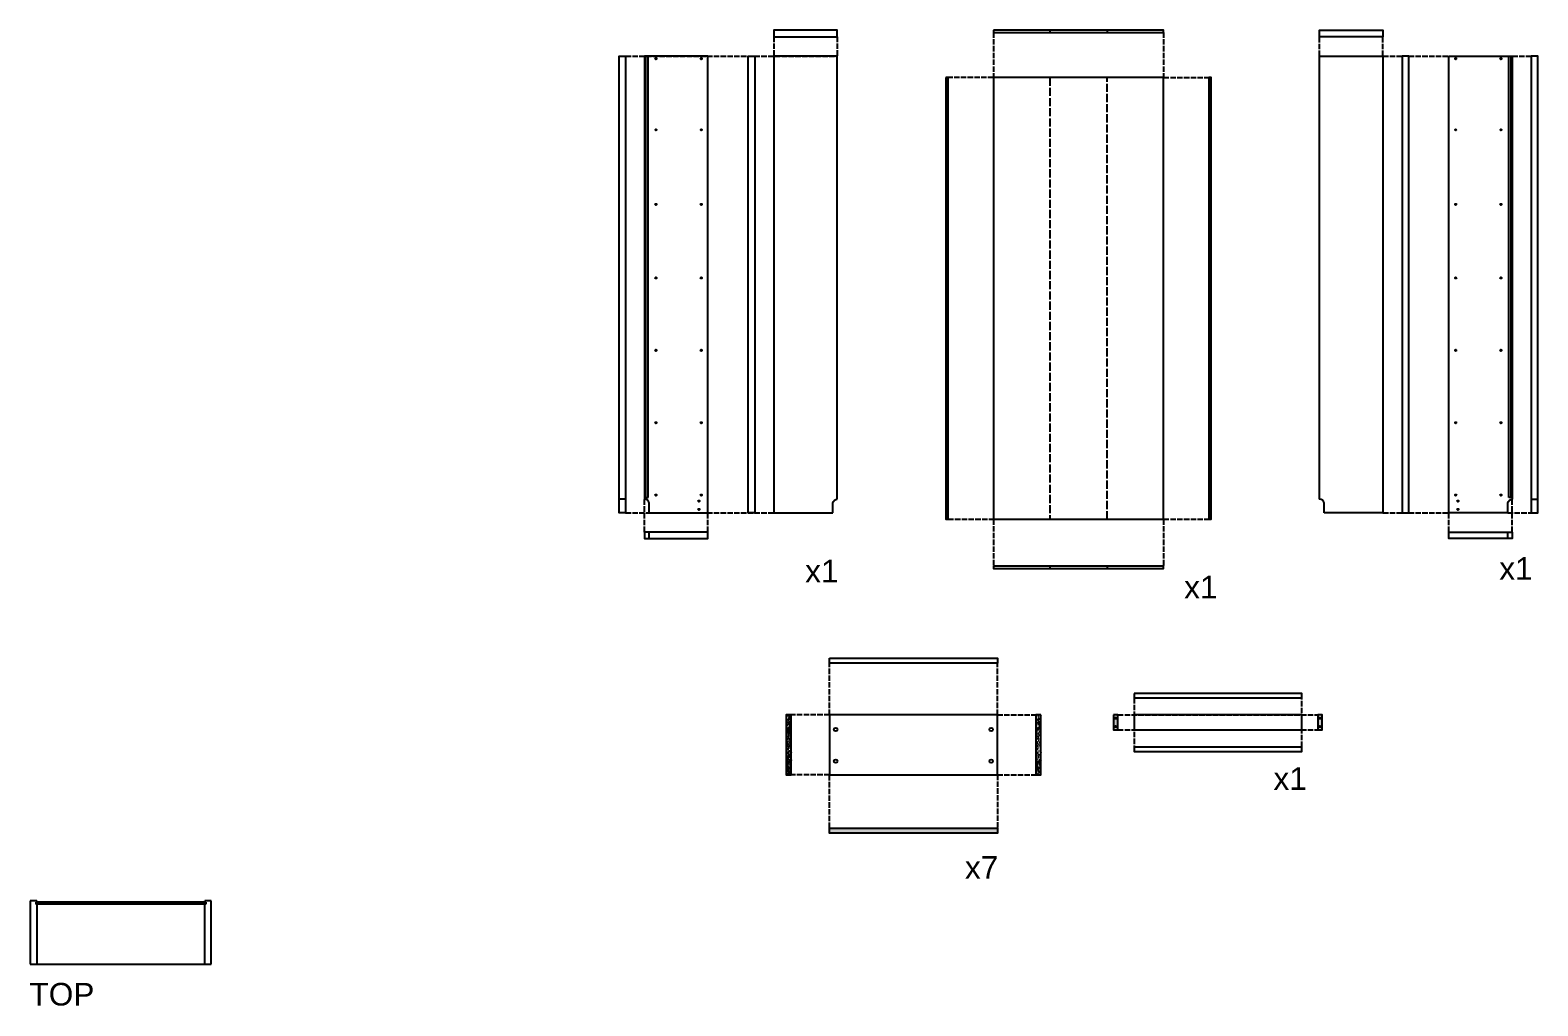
# Model space of a CAD drawing. Header units: millimetres. Extents: x 511 to 2734, y -757 to 739.
# Drawn here: x 1632 to 2299, y 308 to 739 of the extents above; entities that cross this region are included whole.
import ezdxf

# ---------------------------------------------------------------- set-up
doc = ezdxf.new("R2010")
doc.units = ezdxf.units.MM
doc.header["$MEASUREMENT"] = 0
doc.linetypes.add('ACAD_ISO02W100', pattern=[15, 12, -3])
for name, color, linetype in [('A-SECT-LINE', 5, 'Continuous'), ('A-SECTION', 254, 'Continuous'), ('DETAILS', 2, 'Continuous'), ('G-ANNO-TEXT', 3, 'Continuous'), ('LINE', 4, 'Continuous')]:
    doc.layers.add(name, color=color, linetype=linetype)
doc.styles.add('ARIAL', font='arial.ttf')
doc.styles.add('ARIAL-BOLD', font='')
doc.styles.get('ARIAL-BOLD').set_extended_font_data('Arial', bold=True)

msp = doc.modelspace()

# ---------------------------------------------------------------- hatches: boundary and pattern name
at = {"layer": 'A-SECTION'}
h = msp.add_hatch(dxfattribs=at)
h.set_pattern_fill('AR-CONC', color=6, scale=0.3, angle=-90)
h.set_pattern_definition([(320, (1909.0758, 2200.1495), (-0.1882564, -2.1517805), [0.225, -2.475]), (265, (1909.0758, 2200.1495), (2.2565764, 0.416254), [0.18, -1.98]), (10.45144, (1909.0602, 2199.9702), (2.06832, -1.7355265), [0.1912206, -2.1034263]), (316.1842, (1909.6758, 2200.1495), (-0.496558, -3.201724), [0.3375, -3.7125]), (6.63564, (1909.6345, 2199.8827), (2.922356, -2.803986), [0.286831, -3.155141]), (261.18416, (1909.676, 2200.1495), (2.922356, -2.803986), [0.27, -2.97]), (291, (1909.5258, 2199.8495), (-1.2078567, -1.7907212), [0.225, -2.475]), (236, (1909.5258, 2199.8495), (2.17545, -0.729946), [0.18, -1.98]), (341.45144, (1909.4252, 2199.7003), (0.9675935, -2.5206671), [0.1912206, -2.1034263]), (307.5, (1909.07584, 2200.1495), (0.99868156, -0.03647957), [0, -1.956, 0, -2.01, 0, -1.9875]), (277.5, (1909.0758, 2200.1495), (1.18323514, -0.7892086), [0, -1.146, 0, -1.911, 0, -0.7575]), (237.5, (1909.07584, 2200.8185), (-0.0676646, -1.6014673), [0, -0.75, 0, -2.34, 0, -3.105]), (227.5, (1909.0758, 2201.1185), (0.300315, -1.7495585), [0, -0.975, 0, -1.554, 0, -2.205])])
h.paths.add_polyline_path([(1966.43, 410.12), (1968.73, 410.12), (1968.73, 436.62), (1966.43, 436.62)])
edge = h.paths.add_edge_path(flags=16)
edge.add_arc((1967.58, 430.62), 0.3, 0, 360)
edge = h.paths.add_edge_path(flags=16)
edge.add_arc((1967.58, 415.62), 0.3, 0, 360)
edge = h.paths.add_edge_path(flags=16)
edge.add_arc((1967.58, 433.12), 0.3, 0, 360)
edge = h.paths.add_edge_path(flags=16)
edge.add_arc((1967.58, 413.12), 0.3, 0, 360)
h = msp.add_hatch(dxfattribs=at)
h.set_pattern_fill('AR-CONC', color=6, scale=0.3, angle=-90)
h.set_pattern_definition([(320, (2019.4297, 2200.1495), (-0.1882564, -2.1517805), [0.225, -2.475]), (265, (2019.4297, 2200.1495), (2.2565764, 0.416254), [0.18, -1.98]), (10.45144, (2019.414, 2199.9702), (2.06832, -1.7355265), [0.1912206, -2.1034263]), (316.1842, (2020.0297, 2200.1495), (-0.496558, -3.201724), [0.3375, -3.7125]), (6.63564, (2019.9883, 2199.8827), (2.922356, -2.803986), [0.286831, -3.155141]), (261.18416, (2020.0297, 2200.1495), (2.922356, -2.803986), [0.27, -2.97]), (291, (2019.8797, 2199.8495), (-1.2078567, -1.7907212), [0.225, -2.475]), (236, (2019.8797, 2199.8495), (2.17545, -0.729946), [0.18, -1.98]), (341.45144, (2019.779, 2199.7003), (0.9675935, -2.5206671), [0.1912206, -2.1034263]), (307.5, (2019.4297, 2200.1495), (0.99868156, -0.03647957), [0, -1.956, 0, -2.01, 0, -1.9875]), (277.5, (2019.4297, 2200.1495), (1.18323514, -0.7892086), [0, -1.146, 0, -1.911, 0, -0.7575]), (237.5, (2019.4297, 2200.8185), (-0.0676646, -1.6014673), [0, -0.75, 0, -2.34, 0, -3.105]), (227.5, (2019.4297, 2201.1185), (0.300315, -1.7495585), [0, -0.975, 0, -1.554, 0, -2.205])])
h.paths.add_polyline_path([(2076.79, 410.12), (2079.09, 410.12), (2079.09, 436.62), (2076.79, 436.62)])
edge = h.paths.add_edge_path(flags=16)
edge.add_arc((2077.94, 430.62), 0.3, 0, 360)
edge = h.paths.add_edge_path(flags=16)
edge.add_arc((2077.94, 415.62), 0.3, 0, 360)
edge = h.paths.add_edge_path(flags=16)
edge.add_arc((2077.94, 433.12), 0.3, 0, 360)
edge = h.paths.add_edge_path(flags=16)
edge.add_arc((2077.94, 413.12), 0.3, 0, 360)
h = msp.add_hatch(dxfattribs=at)
h.set_pattern_fill('AR-CONC', color=6, scale=0.3)
h.set_pattern_definition([(50, (125.8758, 164.1953), (2.1517805, -0.1882564), [0.225, -2.475]), (355, (125.8758, 164.1953), (-0.416254, 2.2565764), [0.18, -1.98]), (100.45144, (126.0552, 164.1796), (1.7355265, 2.06832), [0.1912206, -2.1034263]), (46.1842, (125.8758, 164.7953), (3.201724, -0.496558), [0.3375, -3.7125]), (96.63564, (126.1426, 164.754), (2.803986, 2.922356), [0.286831, -3.1551413]), (351.18416, (125.876, 164.7953), (2.803986, 2.922356), [0.27, -2.97]), (21, (126.1758, 164.6453), (1.7907212, -1.2078567), [0.225, -2.475]), (326, (126.1758, 164.6453), (0.729946, 2.1754501), [0.18, -1.98]), (71.45144, (126.325, 164.5447), (2.5206671, 0.9675935), [0.1912206, -2.1034263]), (37.5, (125.87584, 164.1953), (0.03647957, 0.99868156), [0, -1.956, 0, -2.01, 0, -1.9875]), (7.5, (125.8758, 164.1953), (0.7892086, 1.18323514), [0, -1.146, 0, -1.911, 0, -0.7575]), (327.5, (125.2068, 164.1953), (1.6014673, -0.0676646), [0, -0.75, 0, -2.34, 0, -3.105]), (317.5, (124.9068, 164.1953), (1.7495585, 0.30031495), [0, -0.975, 0, -1.554, 0, -2.205])])
h.paths.add_polyline_path([(2203.5, 436.62), (2201.5, 436.62), (2201.5, 429.91), (2203.5, 429.91)])
h.paths.add_polyline_path([(2202.2, 435.12, -1), (2202.8, 435.12, -1)], flags=16)
h.paths.add_polyline_path([(2202.8, 431.41, -1), (2202.2, 431.41, -1)], flags=16)
h.paths.add_polyline_path([(2113.14, 436.62), (2111.14, 436.62), (2111.14, 429.91), (2113.14, 429.91)])
h.paths.add_polyline_path([(2111.84, 435.12, -1), (2112.44, 435.12, -1)], flags=16)
h.paths.add_polyline_path([(2112.44, 431.41, -1), (2111.84, 431.41, -1)], flags=16)
h = msp.add_hatch(dxfattribs=at)
h.set_pattern_fill('AR-CONC', color=6, scale=0.3)
h.set_pattern_definition([(50, (299.058, 405.0327), (2.1517805, -0.1882564), [0.225, -2.475]), (355, (299.058, 405.0327), (-0.416254, 2.2565764), [0.18, -1.98]), (100.45144, (299.2373, 405.017), (1.7355265, 2.06832), [0.1912206, -2.1034263]), (46.1842, (299.058, 405.6327), (3.201724, -0.496558), [0.3375, -3.7125]), (96.63564, (299.3248, 405.5913), (2.803986, 2.922356), [0.286831, -3.155141]), (351.18416, (299.058, 405.6327), (2.803986, 2.922356), [0.27, -2.97]), (21, (299.358, 405.4827), (1.7907212, -1.2078567), [0.225, -2.475]), (326, (299.358, 405.4827), (0.729946, 2.17545), [0.18, -1.98]), (71.45144, (299.5073, 405.382), (2.5206671, 0.9675935), [0.1912206, -2.1034263]), (37.5, (299.058, 405.0327), (0.03647957, 0.99868156), [0, -1.956, 0, -2.01, 0, -1.9875]), (7.5, (299.058, 405.0327), (0.7892086, 1.18323514), [0, -1.146, 0, -1.911, 0, -0.7575]), (327.5, (298.389, 405.0327), (1.6014673, -0.0676646), [0, -0.75, 0, -2.34, 0, -3.105]), (317.5, (298.089, 405.0327), (1.7495585, 0.300315), [0, -0.975, 0, -1.554, 0, -2.205])])
h.paths.add_polyline_path([(2059.84, 386.52), (1985.61, 386.52), (1985.61, 384.22), (2059.84, 384.22)])

# ---------------------------------------------------------------- linework, layer by layer
for p, q in [((1632.26, 354.31), (1632.26, 326.31)), ((1635.14, 354.31), (1632.26, 354.31)), ((1709.87, 353.81), (1634.64, 353.81)), ((1634.64, 353.81), (1634.64, 352.81)), ((1635.14, 354.31), (1635.14, 353.81)), ((1712.26, 354.31), (1709.37, 354.31)), ((1709.37, 353.81), (1709.37, 354.31)), ((1709.87, 353.81), (1709.87, 352.81)), ((1712.26, 326.31), (1712.26, 354.31)), ((1709.87, 352.81), (1634.64, 352.81)), ((1635.14, 352.81), (1635.14, 326.31)), ((1709.37, 326.31), (1709.37, 352.81)), ((1632.26, 326.31), (1712.26, 326.31))]:
    msp.add_line(p, q)
at = {"layer": 'A-SECT-LINE'}
for p, q in [((2083.1, 739.37), (2083.1, 738.37)), ((2108.33, 739.37), (2108.33, 738.37)), ((1904.4, 532.64), (1904.4, 727.92)), ((1905.4, 532.64), (1905.4, 727.92)), ((2286.01, 532.64), (2286.01, 727.92)), ((2287.01, 532.64), (2287.01, 727.92)), ((1895.48, 531.92), (1892.59, 531.92)), ((1904.4, 532.64), (1905.4, 532.64)), ((2287.01, 532.64), (2286.01, 532.64)), ((2295.94, 531.92), (2298.83, 531.92)), ((1905.9, 514.54), (1905.9, 517.42)), ((2285.51, 514.54), (2285.51, 517.42)), ((2083.1, 502.29), (2083.1, 501.29)), ((2108.33, 502.29), (2108.33, 501.29))]:
    msp.add_line(p, q, dxfattribs=at)
at = {"layer": 'A-SECT-LINE', "linetype": 'ACAD_ISO02W100', "ltscale": 0.2}
msp.add_line((2285.51, 525.92), (2295.94, 525.92), dxfattribs=at)
at = {"layer": 'A-SECT-LINE'}
for points in [[(1989.08, 736.49), (1989.08, 739.37), (1961.08, 739.37), (1961.08, 736.49)], [(2202.34, 736.49), (2202.34, 739.37), (2230.34, 739.37), (2230.34, 736.49)], [(2120.3, 446.07), (2120.3, 444.07), (2194.53, 444.07), (2194.53, 446.07)], [(2120.3, 422.34), (2120.3, 420.34), (2194.53, 420.34), (2194.53, 422.34)]]:
    msp.add_lwpolyline(points, close=True, dxfattribs=at)
for points in [[(2058.1, 739.37), (2058.1, 738.37), (2133.33, 738.37), (2133.33, 739.37), (2058.1, 739.37)], [(1895.48, 727.92), (1895.48, 525.92), (1892.59, 525.92), (1892.59, 727.92), (1895.48, 727.92)], [(1931.9, 727.92), (1903.9, 727.92), (1903.9, 531.92)], [(1905.9, 525.92), (1931.9, 525.92), (1931.9, 727.92)], [(1952.58, 727.92), (1952.58, 525.92), (1949.69, 525.92), (1949.69, 727.92), (1952.58, 727.92)], [(1989.08, 727.92), (1961.08, 727.92), (1961.08, 525.92), (1987.08, 525.92)], [(1989.08, 531.92), (1989.08, 727.92)], [(2202.34, 727.92), (2230.34, 727.92), (2230.34, 525.92), (2204.34, 525.92)], [(2202.34, 531.92), (2202.34, 727.92)], [(2238.84, 727.92), (2238.84, 525.92), (2241.72, 525.92), (2241.72, 727.92), (2238.84, 727.92)], [(2259.51, 727.92), (2287.51, 727.92), (2287.51, 531.92)], [(2285.51, 525.92), (2259.51, 525.92), (2259.51, 727.92)], [(2295.94, 727.92), (2295.94, 525.92), (2298.83, 525.92), (2298.83, 727.92), (2295.94, 727.92)], [(2037.1, 718.37), (2037.1, 523.08), (2038.1, 523.08), (2038.1, 718.37), (2037.1, 718.37)], [(2058.1, 718.37), (2058.1, 523.08), (2133.33, 523.08), (2133.33, 718.37), (2058.1, 718.37)], [(2153.34, 718.37), (2153.34, 523.08), (2154.34, 523.08), (2154.34, 718.37), (2153.34, 718.37)], [(1931.9, 517.42), (1903.9, 517.42), (1903.9, 514.54), (1931.9, 514.54), (1931.9, 517.42)], [(2259.51, 517.42), (2287.51, 517.42), (2287.51, 514.54), (2259.51, 514.54), (2259.51, 517.42)], [(2058.1, 502.29), (2058.1, 501.29), (2133.33, 501.29), (2133.33, 502.29), (2058.1, 502.29)], [(1985.61, 461.69), (2059.84, 461.69), (2059.84, 459.39), (1985.61, 459.39), (1985.61, 461.69)], [(1968.73, 436.62), (1966.43, 436.62), (1966.43, 410.12), (1968.73, 410.12), (1968.73, 436.62)], [(1985.61, 436.62), (1985.61, 410.12), (2059.84, 410.12), (2059.84, 436.62), (1985.61, 436.62)], [(2079.09, 436.62), (2076.79, 436.62), (2076.79, 410.12), (2079.09, 410.12), (2079.09, 436.62)], [(2111.14, 436.62), (2111.14, 429.91), (2113.14, 429.91), (2113.14, 436.62), (2111.14, 436.62)], [(2120.3, 436.62), (2120.3, 429.91), (2194.53, 429.91), (2194.53, 436.62), (2120.3, 436.62)], [(2201.5, 436.62), (2201.5, 429.91), (2203.5, 429.91), (2203.5, 436.62), (2201.5, 436.62)], [(1985.61, 386.52), (2059.84, 386.52), (2059.84, 384.22), (1985.61, 384.22), (1985.61, 386.52)]]:
    msp.add_lwpolyline(points, dxfattribs=at)
for points in [[(1905.9, 525.92), (1905.9, 530.35, 0.332846), (1903.9, 531.92, -1.268674)], [(1987.08, 525.92), (1987.08, 530.35, -0.332846), (1989.08, 531.92, 1.268674)], [(2204.34, 525.92), (2204.34, 530.35, 0.332846), (2202.34, 531.92, -1.268674)], [(2285.51, 525.92), (2285.51, 530.35, -0.332846), (2287.51, 531.92, 1.268674)]]:
    msp.add_lwpolyline(points, format="xyb", dxfattribs=at)
at = {"layer": 'DETAILS', "linetype": 'ACAD_ISO02W100', "ltscale": 0.3}
for p, q in [((2083.1, 718.37), (2083.1, 523.08)), ((2108.33, 523.08), (2108.33, 718.37))]:
    msp.add_line(p, q, dxfattribs=at)
at = {"layer": 'DETAILS', "linetype": 'Continuous'}
for centre in [(1908.9, 726.75), (1928.9, 726.75), (2262.51, 726.75), (2282.51, 726.75), (1908.9, 695.29), (1928.9, 695.29), (2262.51, 695.29), (2282.51, 695.29), (1908.9, 662.29), (1928.9, 662.29), (2262.51, 662.29), (2282.51, 662.29), (1908.9, 629.79), (1928.9, 629.79), (2262.51, 629.79), (2282.51, 629.79), (1908.9, 597.79), (1928.9, 597.79), (2262.51, 597.79), (2282.51, 597.79), (1908.9, 565.79), (1928.9, 565.79), (2262.51, 565.79), (2282.51, 565.79), (1908.9, 533.79), (1928.9, 533.79), (2262.51, 533.79), (2282.51, 533.79), (1927.9, 531.14), (1927.9, 527.42), (2263.51, 531.14), (2263.51, 527.42), (1967.58, 433.12), (2077.94, 433.12), (2112.14, 435.12), (2202.5, 435.12), (1967.58, 430.62), (2077.94, 430.62), (2112.14, 431.41), (2202.5, 431.41), (1967.58, 415.62), (1967.58, 413.12), (2077.94, 415.62), (2077.94, 413.12)]:
    msp.add_circle(centre, 0.3, dxfattribs=at)
at = {"layer": 'DETAILS'}
for centre in [(1988.37, 430.12), (2057.09, 430.12), (1988.37, 416.12), (2057.09, 416.12)]:
    msp.add_circle(centre, 0.768, dxfattribs=at)
at = {"layer": 'LINE', "linetype": 'ACAD_ISO02W100', "ltscale": 0.2}
for p, q in [((1961.08, 736.49), (1961.08, 727.92)), ((1989.08, 736.49), (1989.08, 727.92)), ((2058.1, 738.37), (2058.1, 718.37)), ((2133.33, 738.37), (2133.33, 718.37)), ((2202.34, 727.92), (2202.34, 736.49)), ((2230.34, 727.92), (2230.34, 736.49)), ((1895.48, 727.92), (1989.08, 727.92)), ((2230.34, 727.92), (2238.84, 727.92)), ((2241.72, 727.92), (2259.51, 727.92)), ((2287.51, 727.92), (2295.94, 727.92)), ((2058.1, 718.37), (2037.6, 718.37)), ((2133.33, 718.37), (2153.34, 718.37)), ((1903.9, 517.42), (1903.9, 531.92)), ((2287.51, 517.42), (2287.51, 531.92)), ((1895.48, 525.92), (1987.08, 525.92)), ((1931.9, 517.42), (1931.9, 525.92)), ((2038.1, 523.08), (2058.1, 523.08)), ((2058.1, 523.08), (2058.1, 502.29)), ((2133.33, 523.08), (2153.34, 523.08)), ((2133.33, 523.08), (2133.33, 502.29)), ((2230.34, 525.92), (2238.84, 525.92)), ((2241.72, 525.92), (2259.51, 525.92)), ((2259.51, 517.42), (2259.51, 525.92)), ((1985.61, 436.62), (1985.61, 460.54)), ((2059.84, 436.62), (2059.84, 459.39)), ((2120.3, 444.07), (2120.3, 422.34)), ((2194.53, 422.34), (2194.53, 444.07)), ((1985.61, 436.62), (1968.73, 436.62)), ((2059.84, 436.62), (2076.79, 436.62)), ((2113.14, 436.62), (2201.5, 436.62)), ((2113.14, 429.91), (2201.5, 429.91)), ((1985.61, 410.12), (1968.73, 410.12)), ((1985.61, 386.52), (1985.61, 410.12)), ((2059.84, 410.12), (2076.79, 410.12)), ((2059.84, 410.12), (2059.84, 386.52))]:
    msp.add_line(p, q, dxfattribs=at)

# ---------------------------------------------------------------- texts
at = {"layer": 'G-ANNO-TEXT', "char_height": 10, "attachment_point": 1}
for s, width, insert, style in [('x1', 68.8209, (1974.86, 505.17), 'ARIAL'), ('{\\fArial|b0|i0|c0|p34;x1}', 68.8209, (2281.78, 506.33), 'ARIAL-BOLD'), ('x1', 113.352, (2142.44, 498.09), 'ARIAL'), ('{\\fArial|b0|i0|c0|p34;x1}', 89.7442, (2181.94, 413.41), 'ARIAL-BOLD'), ('{\\fArial|b0|i0|c0|p34;x7}', 141.952, (2045.52, 374.12), 'ARIAL-BOLD'), ('{\\fArial|b0|i0|c0|p34;TOP}', 84.2344, (1631.88, 318.06), 'ARIAL-BOLD')]:
    msp.add_mtext_dynamic_manual_height_columns(s, width=width, gutter_width=367.74, heights=[0], dxfattribs=dict(at, insert=insert, style=style))

doc.saveas('drawing.dxf')
